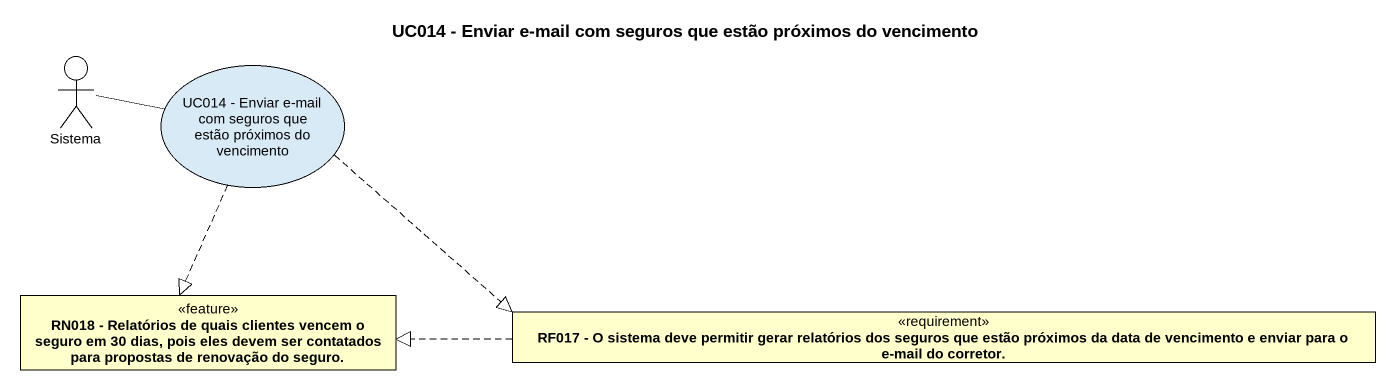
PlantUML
@startuml
title UC014 - Enviar e-mail com seguros que estão próximos do vencimento
allowmixing
hide circle
hide empty members
actor Sistema
usecase "UC014 - Enviar e-mail com seguros que estão próximos do vencimento" as UC014_Enviar_e_mail_com
class "RN018 - Relatórios de quais clientes vencem o seguro em 30 dias, pois eles devem ser contatados para propostas de renovação do seguro." as RN018_Relatórios_de_quais <<feature>>
class "RF017 - O sistema deve permitir gerar relatórios dos seguros que estão próximos da data de vencimento e enviar para o e-mail do corretor." as RF017_O_sistema_deve <<requirement>>
Sistema -right- UC014_Enviar_e_mail_com
UC014_Enviar_e_mail_com ..|> RN018_Relatórios_de_quais
UC014_Enviar_e_mail_com .right.|> RF017_O_sistema_deve
RF017_O_sistema_deve .left.|> RN018_Relatórios_de_quais
@enduml
